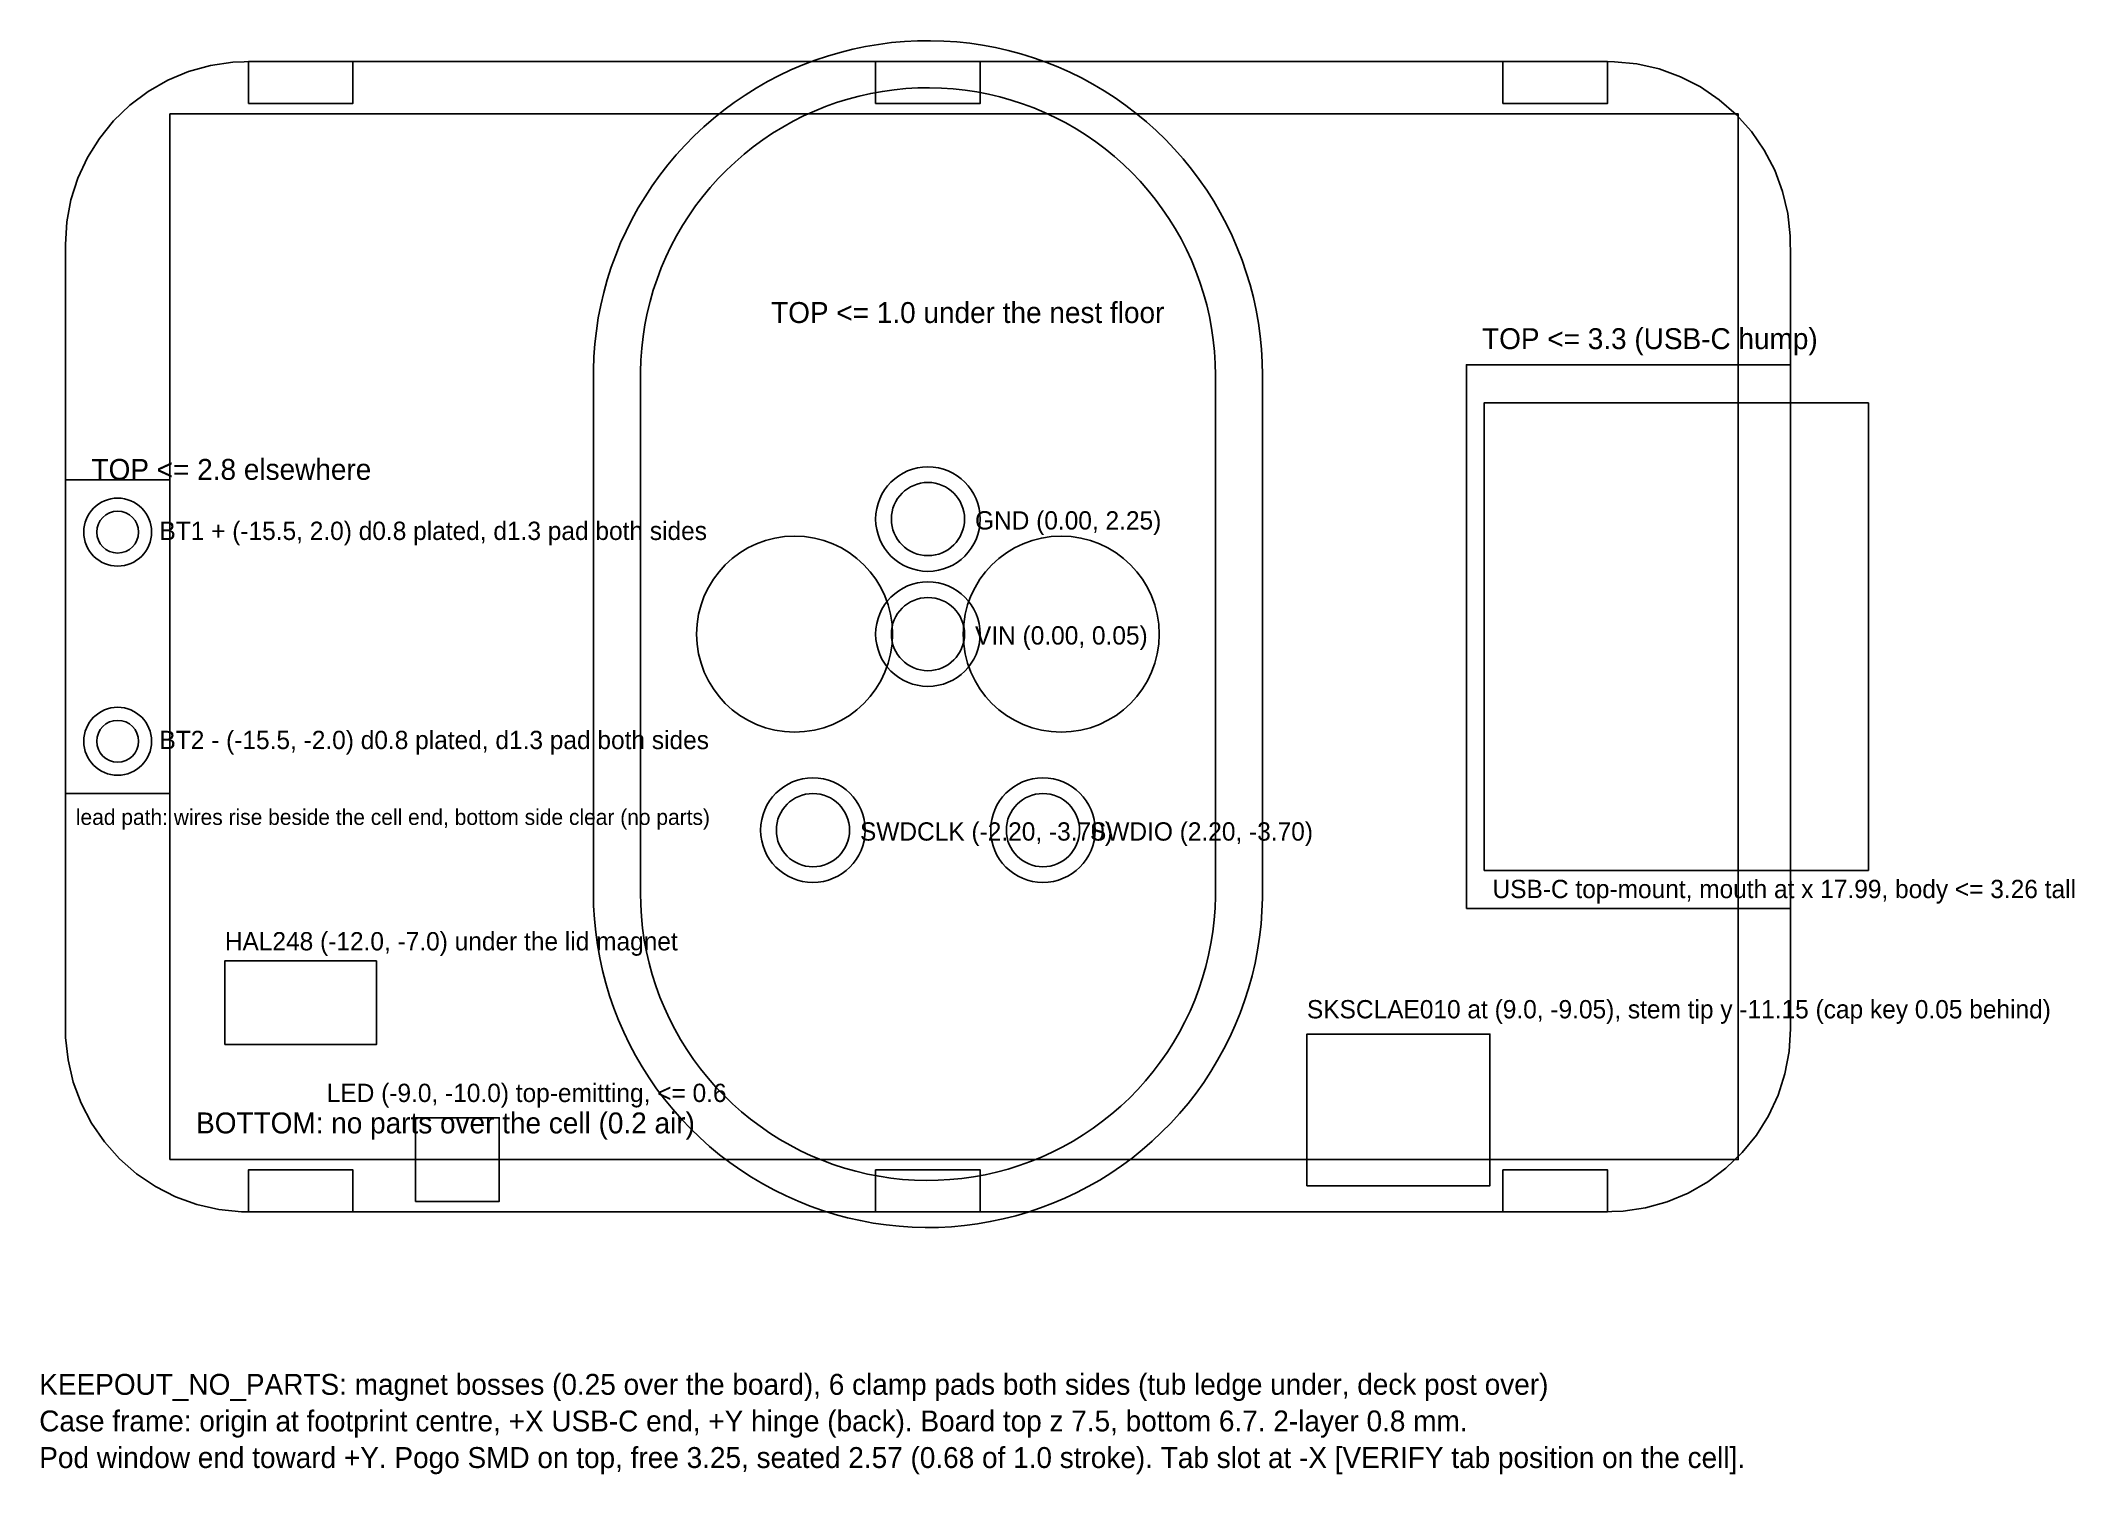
# Model space of a CAD drawing. Header units: millimetres. Extents: x -17 to 21.9, y -16 to 11.4.
import ezdxf

# ---------------------------------------------------------------- set-up
doc = ezdxf.new("R2010")
doc.units = ezdxf.units.MM
for name, color, linetype in [('BOARD_EDGE', 7, 'Continuous'), ('BUTTON', 50, 'Continuous'), ('CELL_LEADS', 1, 'Continuous'), ('CELL_REF', 8, 'Continuous'), ('HALL', 60, 'Continuous'), ('KEEPOUT_NO_PARTS', 1, 'Continuous'), ('LED', 40, 'Continuous'), ('NEST_REF', 9, 'Continuous'), ('NOTES', 7, 'Continuous'), ('POGO', 2, 'Continuous'), ('USB_C', 30, 'Continuous'), ('ZONE_BOTTOM_NO_PARTS', 6, 'Continuous'), ('ZONE_TOP_H1p0', 3, 'Continuous'), ('ZONE_TOP_H2p8', 4, 'Continuous'), ('ZONE_TOP_H3p3', 5, 'Continuous')]:
    doc.layers.add(name, color=color, linetype=linetype)

msp = doc.modelspace()

# ---------------------------------------------------------------- linework, layer by layer
at = {"layer": 'BOARD_EDGE'}
msp.add_lwpolyline([(-16.5, 7.5), (-16.5, 7.0667), (-16.5, 6.6334), (-16.5, 6.2001), (-16.5, 5.7668), (-16.5, 5.3335), (-16.5, 4.9002), (-16.5, 4.4669), (-16.5, 4.0336), (-16.5, 3.6003), (-16.5, 3.167), (-16.5, 2.7337), (-16.5, 2.3004), (-16.5, 1.8671), (-16.5, 1.4338), (-16.5, 1.0006), (-16.5, 0.5673), (-16.5, 0.134), (-16.5, -0.2993), (-16.5, -0.7326), (-16.5, -1.1659), (-16.5, -1.5992), (-16.5, -2.0325), (-16.5, -2.4658), (-16.5, -2.8991), (-16.5, -3.3324), (-16.5, -3.7657), (-16.5, -4.199), (-16.5, -4.6323), (-16.5, -5.0656), (-16.5, -5.4989), (-16.5, -5.9322), (-16.5, -6.3655), (-16.5, -6.7988), (-16.5, -7.2321), (-16.4961, -7.6653), (-16.4489, -8.0958), (-16.349, -8.5171), (-16.1977, -8.9228), (-15.9976, -9.3068), (-15.7515, -9.6631), (-15.4633, -9.9863), (-15.1375, -10.2715), (-14.7789, -10.5142), (-14.3931, -10.7108), (-13.9859, -10.8583), (-13.5637, -10.9543), (-13.1328, -10.9975), (-12.6996, -11), (-12.2663, -11), (-11.833, -11), (-11.3997, -11), (-10.9664, -11), (-10.5331, -11), (-10.0998, -11), (-9.6665, -11), (-9.2332, -11), (-8.7999, -11), (-8.3666, -11), (-7.9333, -11), (-7.5, -11), (-7.0667, -11), (-6.6334, -11), (-6.2001, -11), (-5.7668, -11), (-5.3335, -11), (-4.9002, -11), (-4.4669, -11), (-4.0336, -11), (-3.6003, -11), (-3.167, -11), (-2.7337, -11), (-2.3004, -11), (-1.8671, -11), (-1.4338, -11), (-1.0006, -11), (-0.5673, -11), (-0.134, -11), (0.2993, -11), (0.7326, -11), (1.1659, -11), (1.5992, -11), (2.0325, -11), (2.4658, -11), (2.8991, -11), (3.3324, -11), (3.7657, -11), (4.199, -11), (4.6323, -11), (5.0656, -11), (5.4989, -11), (5.9322, -11), (6.3655, -11), (6.7988, -11), (7.2321, -11), (7.6654, -11), (8.0987, -11), (8.532, -11), (8.9653, -11), (9.3986, -11), (9.8319, -11), (10.2652, -11), (10.6985, -11), (11.1317, -11), (11.565, -11), (11.9983, -11), (12.4316, -11), (12.8649, -11), (13.2979, -10.9873), (13.7262, -10.9238), (14.1434, -10.808), (14.5432, -10.6414), (14.9193, -10.4268), (15.266, -10.1674), (15.578, -9.8672), (15.8506, -9.5308), (16.0796, -9.1632), (16.2614, -8.7702), (16.3933, -8.3578), (16.4732, -7.9322), (16.5, -7.5), (16.5, -7.0667), (16.5, -6.6334), (16.5, -6.2001), (16.5, -5.7668), (16.5, -5.3335), (16.5, -4.9002), (16.5, -4.4669), (16.5, -4.0336), (16.5, -3.6003), (16.5, -3.167), (16.5, -2.7337), (16.5, -2.3004), (16.5, -1.8671), (16.5, -1.4338), (16.5, -1.0006), (16.5, -0.5673), (16.5, -0.134), (16.5, 0.2993), (16.5, 0.7326), (16.5, 1.1659), (16.5, 1.5992), (16.5, 2.0325), (16.5, 2.4658), (16.5, 2.8991), (16.5, 3.3324), (16.5, 3.7657), (16.5, 4.199), (16.5, 4.6323), (16.5, 5.0656), (16.5, 5.4989), (16.5, 5.9322), (16.5, 6.3655), (16.5, 6.7988), (16.5, 7.2321), (16.4961, 7.6653), (16.4489, 8.0958), (16.349, 8.5171), (16.1977, 8.9228), (15.9976, 9.3068), (15.7515, 9.6631), (15.4633, 9.9863), (15.1375, 10.2715), (14.7789, 10.5142), (14.3931, 10.7108), (13.9859, 10.8583), (13.5637, 10.9543), (13.1328, 10.9975), (12.6996, 11), (12.2663, 11), (11.833, 11), (11.3997, 11), (10.9664, 11), (10.5331, 11), (10.0998, 11), (9.6665, 11), (9.2332, 11), (8.7999, 11), (8.3666, 11), (7.9333, 11), (7.5, 11), (7.0667, 11), (6.6334, 11), (6.2001, 11), (5.7668, 11), (5.3335, 11), (4.9002, 11), (4.4669, 11), (4.0336, 11), (3.6003, 11), (3.167, 11), (2.7337, 11), (2.3004, 11), (1.8671, 11), (1.4338, 11), (1.0006, 11), (0.5673, 11), (0.134, 11), (-0.2993, 11), (-0.7326, 11), (-1.1659, 11), (-1.5992, 11), (-2.0325, 11), (-2.4658, 11), (-2.8991, 11), (-3.3324, 11), (-3.7657, 11), (-4.199, 11), (-4.6323, 11), (-5.0656, 11), (-5.4989, 11), (-5.9322, 11), (-6.3655, 11), (-6.7988, 11), (-7.2321, 11), (-7.6654, 11), (-8.0987, 11), (-8.532, 11), (-8.9653, 11), (-9.3986, 11), (-9.8319, 11), (-10.2652, 11), (-10.6985, 11), (-11.1317, 11), (-11.565, 11), (-11.9983, 11), (-12.4316, 11), (-12.8649, 11), (-13.2979, 10.9873), (-13.7262, 10.9238), (-14.1434, 10.808), (-14.5432, 10.6414), (-14.9193, 10.4268), (-15.266, 10.1674), (-15.578, 9.8672), (-15.8506, 9.5308), (-16.0796, 9.1632), (-16.2614, 8.7702), (-16.3933, 8.3578), (-16.4732, 7.9322)], close=True, dxfattribs=at)
at = {"layer": 'BUTTON'}
msp.add_lwpolyline([(7.25, -10.5), (10.75, -10.5), (10.75, -7.6), (7.25, -7.6)], close=True, dxfattribs=at)
at = {"layer": 'CELL_LEADS'}
msp.add_lwpolyline([(-16.5, -3), (-14.5, -3), (-14.5, 3), (-16.5, 3)], close=True, dxfattribs=at)
for centre, radius in [((-15.5, 2), 0.65), ((-15.5, 2), 0.4), ((-15.5, -2), 0.65), ((-15.5, -2), 0.4)]:
    msp.add_circle(centre, radius, dxfattribs=at)
at = {"layer": 'CELL_REF'}
msp.add_lwpolyline([(-14.5, -10), (15.5, -10), (15.5, 10), (-14.5, 10)], close=True, dxfattribs=at)
at = {"layer": 'HALL'}
msp.add_lwpolyline([(-13.45, -7.8), (-10.55, -7.8), (-10.55, -6.2), (-13.45, -6.2)], close=True, dxfattribs=at)
at = {"layer": 'KEEPOUT_NO_PARTS'}
for points in [[(-13, 10.2), (-11, 10.2), (-11, 11), (-13, 11)], [(-1, 10.2), (1, 10.2), (1, 11), (-1, 11)], [(11, 10.2), (13, 10.2), (13, 11), (11, 11)], [(-13, -11), (-11, -11), (-11, -10.2), (-13, -10.2)], [(-1, -11), (1, -11), (1, -10.2), (-1, -10.2)], [(11, -11), (13, -11), (13, -10.2), (11, -10.2)]]:
    msp.add_lwpolyline(points, close=True, dxfattribs=at)
for centre, radius in [((0, 2.25), 1), ((-2.55, 0.05), 1.875), ((2.55, 0.05), 1.875), ((0, 0.05), 1), ((-2.2, -3.7), 1), ((2.2, -3.7), 1)]:
    msp.add_circle(centre, radius, dxfattribs=at)
at = {"layer": 'LED'}
msp.add_lwpolyline([(-9.8, -10.8), (-8.2, -10.8), (-8.2, -9.2), (-9.8, -9.2)], close=True, dxfattribs=at)
at = {"layer": 'NEST_REF'}
msp.add_lwpolyline([(5.5, 5), (5.5, 4.7735), (5.5, 4.547), (5.5, 4.3205), (5.5, 4.094), (5.5, 3.8676), (5.5, 3.6411), (5.5, 3.4146), (5.5, 3.1881), (5.5, 2.9616), (5.5, 2.7351), (5.5, 2.5086), (5.5, 2.2821), (5.5, 2.0556), (5.5, 1.8291), (5.5, 1.6027), (5.5, 1.3762), (5.5, 1.1497), (5.5, 0.9232), (5.5, 0.6967), (5.5, 0.4702), (5.5, 0.2437), (5.5, 0.0172), (5.5, -0.2093), (5.5, -0.4358), (5.5, -0.6622), (5.5, -0.8887), (5.5, -1.1152), (5.5, -1.3417), (5.5, -1.5682), (5.5, -1.7947), (5.5, -2.0212), (5.5, -2.2477), (5.5, -2.4742), (5.5, -2.7006), (5.5, -2.9271), (5.5, -3.1536), (5.5, -3.3801), (5.5, -3.6066), (5.5, -3.8331), (5.5, -4.0596), (5.5, -4.2861), (5.5, -4.5126), (5.5, -4.7391), (5.4996, -4.9655), (5.4922, -5.1919), (5.4756, -5.4178), (5.4496, -5.6427), (5.4144, -5.8665), (5.37, -6.0885), (5.3166, -6.3086), (5.2541, -6.5263), (5.1827, -6.7412), (5.1025, -6.953), (5.0136, -7.1613), (4.9163, -7.3658), (4.8106, -7.5661), (4.6968, -7.7619), (4.575, -7.9528), (4.4454, -8.1386), (4.3083, -8.3189), (4.1639, -8.4933), (4.0124, -8.6617), (3.8542, -8.8237), (3.6894, -8.979), (3.5183, -9.1275), (3.3413, -9.2687), (3.1586, -9.4026), (2.9706, -9.5288), (2.7775, -9.6472), (2.5797, -9.7575), (2.3775, -9.8596), (2.1714, -9.9532), (1.9615, -10.0383), (1.7483, -10.1147), (1.5321, -10.1823), (1.3134, -10.2409), (1.0924, -10.2904), (0.8695, -10.3308), (0.6452, -10.362), (0.4198, -10.384), (0.1937, -10.3966), (-0.0328, -10.3999), (-0.2592, -10.3939), (-0.4851, -10.3786), (-0.7103, -10.3539), (-0.9342, -10.3201), (-1.1565, -10.277), (-1.3769, -10.2249), (-1.595, -10.1637), (-1.8103, -10.0935), (-2.0226, -10.0146), (-2.2314, -9.927), (-2.4365, -9.8309), (-2.6374, -9.7264), (-2.8339, -9.6137), (-3.0255, -9.4931), (-3.212, -9.3646), (-3.3931, -9.2286), (-3.5684, -9.0852), (-3.7377, -8.9348), (-3.9007, -8.7775), (-4.057, -8.6136), (-4.2064, -8.4434), (-4.3487, -8.2673), (-4.4837, -8.0854), (-4.611, -7.8981), (-4.7305, -7.7057), (-4.842, -7.5086), (-4.9453, -7.3071), (-5.0402, -7.1014), (-5.1266, -6.8921), (-5.2042, -6.6793), (-5.2731, -6.4636), (-5.333, -6.2452), (-5.3838, -6.0245), (-5.4256, -5.8019), (-5.4581, -5.5777), (-5.4814, -5.3525), (-5.4953, -5.1264), (-5.5, -4.9), (-5.5, -4.6735), (-5.5, -4.447), (-5.5, -4.2205), (-5.5, -3.994), (-5.5, -3.7676), (-5.5, -3.5411), (-5.5, -3.3146), (-5.5, -3.0881), (-5.5, -2.8616), (-5.5, -2.6351), (-5.5, -2.4086), (-5.5, -2.1821), (-5.5, -1.9556), (-5.5, -1.7291), (-5.5, -1.5027), (-5.5, -1.2762), (-5.5, -1.0497), (-5.5, -0.8232), (-5.5, -0.5967), (-5.5, -0.3702), (-5.5, -0.1437), (-5.5, 0.0828), (-5.5, 0.3093), (-5.5, 0.5358), (-5.5, 0.7622), (-5.5, 0.9887), (-5.5, 1.2152), (-5.5, 1.4417), (-5.5, 1.6682), (-5.5, 1.8947), (-5.5, 2.1212), (-5.5, 2.3477), (-5.5, 2.5742), (-5.5, 2.8006), (-5.5, 3.0271), (-5.5, 3.2536), (-5.5, 3.4801), (-5.5, 3.7066), (-5.5, 3.9331), (-5.5, 4.1596), (-5.5, 4.3861), (-5.5, 4.6126), (-5.5, 4.8391), (-5.4996, 5.0655), (-5.4922, 5.2919), (-5.4756, 5.5178), (-5.4496, 5.7427), (-5.4144, 5.9665), (-5.37, 6.1885), (-5.3166, 6.4086), (-5.2541, 6.6263), (-5.1827, 6.8412), (-5.1025, 7.053), (-5.0136, 7.2613), (-4.9163, 7.4658), (-4.8106, 7.6661), (-4.6968, 7.8619), (-4.575, 8.0528), (-4.4454, 8.2386), (-4.3083, 8.4189), (-4.1639, 8.5933), (-4.0124, 8.7617), (-3.8542, 8.9237), (-3.6894, 9.079), (-3.5183, 9.2275), (-3.3413, 9.3687), (-3.1586, 9.5026), (-2.9706, 9.6288), (-2.7775, 9.7472), (-2.5797, 9.8575), (-2.3775, 9.9596), (-2.1714, 10.0532), (-1.9615, 10.1383), (-1.7483, 10.2147), (-1.5321, 10.2823), (-1.3134, 10.3409), (-1.0924, 10.3904), (-0.8695, 10.4308), (-0.6452, 10.462), (-0.4198, 10.484), (-0.1937, 10.4966), (0.0328, 10.4999), (0.2592, 10.4939), (0.4851, 10.4786), (0.7103, 10.4539), (0.9342, 10.4201), (1.1565, 10.377), (1.3769, 10.3249), (1.595, 10.2637), (1.8103, 10.1935), (2.0226, 10.1146), (2.2314, 10.027), (2.4365, 9.9309), (2.6374, 9.8264), (2.8339, 9.7137), (3.0255, 9.5931), (3.212, 9.4646), (3.3931, 9.3286), (3.5684, 9.1852), (3.7377, 9.0348), (3.9007, 8.8775), (4.057, 8.7136), (4.2064, 8.5434), (4.3487, 8.3673), (4.4837, 8.1854), (4.611, 7.9981), (4.7305, 7.8057), (4.842, 7.6086), (4.9453, 7.4071), (5.0402, 7.2014), (5.1266, 6.9921), (5.2042, 6.7793), (5.2731, 6.5636), (5.333, 6.3452), (5.3838, 6.1245), (5.4256, 5.9019), (5.4581, 5.6777), (5.4814, 5.4525), (5.4953, 5.2264)], close=True, dxfattribs=at)
at = {"layer": 'POGO'}
for centre in [(0, 2.25), (0, 0.05), (-2.2, -3.7), (2.2, -3.7)]:
    msp.add_circle(centre, 0.7, dxfattribs=at)
at = {"layer": 'USB_C'}
msp.add_lwpolyline([(10.64, -4.47), (17.99, -4.47), (17.99, 4.47), (10.64, 4.47)], close=True, dxfattribs=at)
at = {"layer": 'ZONE_BOTTOM_NO_PARTS'}
msp.add_lwpolyline([(-14.5, -10), (15.5, -10), (15.5, 10), (-14.5, 10)], close=True, dxfattribs=at)
at = {"layer": 'ZONE_TOP_H1p0'}
msp.add_lwpolyline([(6.4, 5), (6.4, 4.7499), (6.4, 4.4999), (6.4, 4.2498), (6.4, 3.9998), (6.4, 3.7497), (6.4, 3.4997), (6.4, 3.2496), (6.4, 2.9996), (6.4, 2.7495), (6.4, 2.4995), (6.4, 2.2494), (6.4, 1.9994), (6.4, 1.7493), (6.4, 1.4993), (6.4, 1.2492), (6.4, 0.9992), (6.4, 0.7491), (6.4, 0.4991), (6.4, 0.249), (6.4, -0.001), (6.4, -0.2511), (6.4, -0.5011), (6.4, -0.7512), (6.4, -1.0012), (6.4, -1.2513), (6.4, -1.5013), (6.4, -1.7514), (6.4, -2.0014), (6.4, -2.2515), (6.4, -2.5015), (6.4, -2.7516), (6.4, -3.0017), (6.4, -3.2517), (6.4, -3.5018), (6.4, -3.7518), (6.4, -4.0019), (6.4, -4.2519), (6.4, -4.502), (6.4, -4.752), (6.3992, -5.0021), (6.3903, -5.2519), (6.3717, -5.5013), (6.3433, -5.7497), (6.3053, -5.9968), (6.2577, -6.2423), (6.2005, -6.4857), (6.1338, -6.7267), (6.0578, -6.9649), (5.9725, -7.1999), (5.8781, -7.4314), (5.7747, -7.6591), (5.6625, -7.8826), (5.5417, -8.1015), (5.4124, -8.3155), (5.2749, -8.5243), (5.1293, -8.7276), (4.9759, -8.925), (4.8149, -9.1163), (4.6465, -9.3012), (4.471, -9.4793), (4.2888, -9.6504), (4.0999, -9.8143), (3.9048, -9.9707), (3.7038, -10.1194), (3.4971, -10.2601), (3.2851, -10.3926), (3.068, -10.5167), (2.8463, -10.6323), (2.6202, -10.7391), (2.3901, -10.8369), (2.1564, -10.9258), (1.9194, -11.0054), (1.6794, -11.0757), (1.4369, -11.1366), (1.1922, -11.188), (0.9457, -11.2297), (0.6977, -11.2619), (0.4487, -11.2843), (0.199, -11.2969), (-0.051, -11.2998), (-0.301, -11.2929), (-0.5505, -11.2763), (-0.7991, -11.2499), (-1.0465, -11.2139), (-1.2923, -11.1682), (-1.5362, -11.1129), (-1.7777, -11.0482), (-2.0165, -10.974), (-2.2522, -10.8906), (-2.4845, -10.7981), (-2.713, -10.6965), (-2.9373, -10.5861), (-3.1572, -10.4671), (-3.3722, -10.3395), (-3.5821, -10.2036), (-3.7866, -10.0597), (-3.9852, -9.9078), (-4.1778, -9.7483), (-4.364, -9.5814), (-4.5435, -9.4074), (-4.7161, -9.2265), (-4.8815, -9.039), (-5.0394, -8.8451), (-5.1897, -8.6453), (-5.332, -8.4397), (-5.4662, -8.2287), (-5.5921, -8.0127), (-5.7094, -7.7919), (-5.818, -7.5667), (-5.9177, -7.3374), (-6.0084, -7.1044), (-6.0899, -6.868), (-6.1621, -6.6286), (-6.225, -6.3866), (-6.2783, -6.1423), (-6.322, -5.8961), (-6.3561, -5.6484), (-6.3805, -5.3996), (-6.3951, -5.15), (-6.4, -4.9), (-6.4, -4.6499), (-6.4, -4.3999), (-6.4, -4.1498), (-6.4, -3.8998), (-6.4, -3.6497), (-6.4, -3.3997), (-6.4, -3.1496), (-6.4, -2.8996), (-6.4, -2.6495), (-6.4, -2.3995), (-6.4, -2.1494), (-6.4, -1.8994), (-6.4, -1.6493), (-6.4, -1.3993), (-6.4, -1.1492), (-6.4, -0.8992), (-6.4, -0.6491), (-6.4, -0.3991), (-6.4, -0.149), (-6.4, 0.101), (-6.4, 0.3511), (-6.4, 0.6011), (-6.4, 0.8512), (-6.4, 1.1012), (-6.4, 1.3513), (-6.4, 1.6013), (-6.4, 1.8514), (-6.4, 2.1014), (-6.4, 2.3515), (-6.4, 2.6015), (-6.4, 2.8516), (-6.4, 3.1017), (-6.4, 3.3517), (-6.4, 3.6018), (-6.4, 3.8518), (-6.4, 4.1019), (-6.4, 4.3519), (-6.4, 4.602), (-6.4, 4.852), (-6.3992, 5.1021), (-6.3903, 5.3519), (-6.3717, 5.6013), (-6.3433, 5.8497), (-6.3053, 6.0968), (-6.2577, 6.3423), (-6.2005, 6.5857), (-6.1338, 6.8267), (-6.0578, 7.0649), (-5.9725, 7.2999), (-5.8781, 7.5314), (-5.7747, 7.7591), (-5.6625, 7.9826), (-5.5417, 8.2015), (-5.4124, 8.4155), (-5.2749, 8.6243), (-5.1293, 8.8276), (-4.9759, 9.025), (-4.8149, 9.2163), (-4.6465, 9.4012), (-4.471, 9.5793), (-4.2888, 9.7504), (-4.0999, 9.9143), (-3.9048, 10.0707), (-3.7038, 10.2194), (-3.4971, 10.3601), (-3.2851, 10.4926), (-3.068, 10.6167), (-2.8463, 10.7323), (-2.6202, 10.8391), (-2.3901, 10.9369), (-2.1564, 11.0258), (-1.9194, 11.1054), (-1.6794, 11.1757), (-1.4369, 11.2366), (-1.1922, 11.288), (-0.9457, 11.3297), (-0.6977, 11.3619), (-0.4487, 11.3843), (-0.199, 11.3969), (0.051, 11.3998), (0.301, 11.3929), (0.5505, 11.3763), (0.7991, 11.3499), (1.0465, 11.3139), (1.2923, 11.2682), (1.5362, 11.2129), (1.7777, 11.1482), (2.0165, 11.074), (2.2522, 10.9906), (2.4845, 10.8981), (2.713, 10.7965), (2.9373, 10.6861), (3.1572, 10.5671), (3.3722, 10.4395), (3.5821, 10.3036), (3.7866, 10.1597), (3.9852, 10.0078), (4.1778, 9.8483), (4.364, 9.6814), (4.5435, 9.5074), (4.7161, 9.3265), (4.8815, 9.139), (5.0394, 8.9451), (5.1897, 8.7453), (5.332, 8.5397), (5.4662, 8.3287), (5.5921, 8.1127), (5.7094, 7.8919), (5.818, 7.6667), (5.9177, 7.4374), (6.0084, 7.2044), (6.0899, 6.968), (6.1621, 6.7286), (6.225, 6.4866), (6.2783, 6.2423), (6.322, 5.9961), (6.3561, 5.7484), (6.3805, 5.4996), (6.3951, 5.25)], close=True, dxfattribs=at)
at = {"layer": 'ZONE_TOP_H2p8'}
msp.add_lwpolyline([(-16.5, 7.5), (-16.5, 7.0667), (-16.5, 6.6334), (-16.5, 6.2001), (-16.5, 5.7668), (-16.5, 5.3335), (-16.5, 4.9002), (-16.5, 4.4669), (-16.5, 4.0336), (-16.5, 3.6003), (-16.5, 3.167), (-16.5, 2.7337), (-16.5, 2.3004), (-16.5, 1.8671), (-16.5, 1.4338), (-16.5, 1.0006), (-16.5, 0.5673), (-16.5, 0.134), (-16.5, -0.2993), (-16.5, -0.7326), (-16.5, -1.1659), (-16.5, -1.5992), (-16.5, -2.0325), (-16.5, -2.4658), (-16.5, -2.8991), (-16.5, -3.3324), (-16.5, -3.7657), (-16.5, -4.199), (-16.5, -4.6323), (-16.5, -5.0656), (-16.5, -5.4989), (-16.5, -5.9322), (-16.5, -6.3655), (-16.5, -6.7988), (-16.5, -7.2321), (-16.4961, -7.6653), (-16.4489, -8.0958), (-16.349, -8.5171), (-16.1977, -8.9228), (-15.9976, -9.3068), (-15.7515, -9.6631), (-15.4633, -9.9863), (-15.1375, -10.2715), (-14.7789, -10.5142), (-14.3931, -10.7108), (-13.9859, -10.8583), (-13.5637, -10.9543), (-13.1328, -10.9975), (-12.6996, -11), (-12.2663, -11), (-11.833, -11), (-11.3997, -11), (-10.9664, -11), (-10.5331, -11), (-10.0998, -11), (-9.6665, -11), (-9.2332, -11), (-8.7999, -11), (-8.3666, -11), (-7.9333, -11), (-7.5, -11), (-7.0667, -11), (-6.6334, -11), (-6.2001, -11), (-5.7668, -11), (-5.3335, -11), (-4.9002, -11), (-4.4669, -11), (-4.0336, -11), (-3.6003, -11), (-3.167, -11), (-2.7337, -11), (-2.3004, -11), (-1.8671, -11), (-1.4338, -11), (-1.0006, -11), (-0.5673, -11), (-0.134, -11), (0.2993, -11), (0.7326, -11), (1.1659, -11), (1.5992, -11), (2.0325, -11), (2.4658, -11), (2.8991, -11), (3.3324, -11), (3.7657, -11), (4.199, -11), (4.6323, -11), (5.0656, -11), (5.4989, -11), (5.9322, -11), (6.3655, -11), (6.7988, -11), (7.2321, -11), (7.6654, -11), (8.0987, -11), (8.532, -11), (8.9653, -11), (9.3986, -11), (9.8319, -11), (10.2652, -11), (10.6985, -11), (11.1317, -11), (11.565, -11), (11.9983, -11), (12.4316, -11), (12.8649, -11), (13.2979, -10.9873), (13.7262, -10.9238), (14.1434, -10.808), (14.5432, -10.6414), (14.9193, -10.4268), (15.266, -10.1674), (15.578, -9.8672), (15.8506, -9.5308), (16.0796, -9.1632), (16.2614, -8.7702), (16.3933, -8.3578), (16.4732, -7.9322), (16.5, -7.5), (16.5, -7.0667), (16.5, -6.6334), (16.5, -6.2001), (16.5, -5.7668), (16.5, -5.3335), (16.5, -4.9002), (16.5, -4.4669), (16.5, -4.0336), (16.5, -3.6003), (16.5, -3.167), (16.5, -2.7337), (16.5, -2.3004), (16.5, -1.8671), (16.5, -1.4338), (16.5, -1.0006), (16.5, -0.5673), (16.5, -0.134), (16.5, 0.2993), (16.5, 0.7326), (16.5, 1.1659), (16.5, 1.5992), (16.5, 2.0325), (16.5, 2.4658), (16.5, 2.8991), (16.5, 3.3324), (16.5, 3.7657), (16.5, 4.199), (16.5, 4.6323), (16.5, 5.0656), (16.5, 5.4989), (16.5, 5.9322), (16.5, 6.3655), (16.5, 6.7988), (16.5, 7.2321), (16.4961, 7.6653), (16.4489, 8.0958), (16.349, 8.5171), (16.1977, 8.9228), (15.9976, 9.3068), (15.7515, 9.6631), (15.4633, 9.9863), (15.1375, 10.2715), (14.7789, 10.5142), (14.3931, 10.7108), (13.9859, 10.8583), (13.5637, 10.9543), (13.1328, 10.9975), (12.6996, 11), (12.2663, 11), (11.833, 11), (11.3997, 11), (10.9664, 11), (10.5331, 11), (10.0998, 11), (9.6665, 11), (9.2332, 11), (8.7999, 11), (8.3666, 11), (7.9333, 11), (7.5, 11), (7.0667, 11), (6.6334, 11), (6.2001, 11), (5.7668, 11), (5.3335, 11), (4.9002, 11), (4.4669, 11), (4.0336, 11), (3.6003, 11), (3.167, 11), (2.7337, 11), (2.3004, 11), (1.8671, 11), (1.4338, 11), (1.0006, 11), (0.5673, 11), (0.134, 11), (-0.2993, 11), (-0.7326, 11), (-1.1659, 11), (-1.5992, 11), (-2.0325, 11), (-2.4658, 11), (-2.8991, 11), (-3.3324, 11), (-3.7657, 11), (-4.199, 11), (-4.6323, 11), (-5.0656, 11), (-5.4989, 11), (-5.9322, 11), (-6.3655, 11), (-6.7988, 11), (-7.2321, 11), (-7.6654, 11), (-8.0987, 11), (-8.532, 11), (-8.9653, 11), (-9.3986, 11), (-9.8319, 11), (-10.2652, 11), (-10.6985, 11), (-11.1317, 11), (-11.565, 11), (-11.9983, 11), (-12.4316, 11), (-12.8649, 11), (-13.2979, 10.9873), (-13.7262, 10.9238), (-14.1434, 10.808), (-14.5432, 10.6414), (-14.9193, 10.4268), (-15.266, 10.1674), (-15.578, 9.8672), (-15.8506, 9.5308), (-16.0796, 9.1632), (-16.2614, 8.7702), (-16.3933, 8.3578), (-16.4732, 7.9322)], close=True, dxfattribs=at)
at = {"layer": 'ZONE_TOP_H3p3'}
msp.add_lwpolyline([(10.3, -5.2), (16.5, -5.2), (16.5, 5.2), (10.3, 5.2)], close=True, dxfattribs=at)

# ---------------------------------------------------------------- texts
at = {"layer": 'BUTTON'}
msp.add_text('SKSCLAE010 at (9.0, -9.05), stem tip y -11.15 (cap key 0.05 behind)', height=0.35, dxfattribs=at).set_placement((7.25, -7.3))
at = {"layer": 'CELL_LEADS'}
for s, height, p in [('BT1 + (-15.5, 2.0) d0.8 plated, d1.3 pad both sides', 0.35, (-14.7, 1.85)), ('BT2 - (-15.5, -2.0) d0.8 plated, d1.3 pad both sides', 0.35, (-14.7, -2.15)), ('lead path: wires rise beside the cell end, bottom side clear (no parts)', 0.3, (-16.3, -3.6))]:
    msp.add_text(s, height=height, dxfattribs=at).set_placement(p)
at = {"layer": 'HALL'}
msp.add_text('HAL248 (-12.0, -7.0) under the lid magnet', height=0.35, dxfattribs=at).set_placement((-13.45, -6))
at = {"layer": 'LED'}
msp.add_text('LED (-9.0, -10.0) top-emitting, <= 0.6', height=0.35, dxfattribs=at).set_placement((-11.5, -8.9))
at = {"layer": 'NOTES'}
for s, p in [('KEEPOUT_NO_PARTS: magnet bosses (0.25 over the board), 6 clamp pads both sides (tub ledge under, deck post over)', (-17, -14.5)), ('Case frame: origin at footprint centre, +X USB-C end, +Y hinge (back). Board top z 7.5, bottom 6.7. 2-layer 0.8 mm.', (-17, -15.2)), ('Pod window end toward +Y. Pogo SMD on top, free 3.25, seated 2.57 (0.68 of 1.0 stroke). Tab slot at -X [VERIFY tab position on the cell].', (-17, -15.9))]:
    msp.add_text(s, height=0.4, dxfattribs=at).set_placement(p)
at = {"layer": 'POGO'}
for s, p in [('GND (0.00, 2.25)', (0.9, 2.05)), ('VIN (0.00, 0.05)', (0.9, -0.15)), ('SWDCLK (-2.20, -3.70)', (-1.3, -3.9)), ('SWDIO (2.20, -3.70)', (3.1, -3.9))]:
    msp.add_text(s, height=0.35, dxfattribs=at).set_placement(p)
at = {"layer": 'USB_C'}
msp.add_text('USB-C top-mount, mouth at x 17.99, body <= 3.26 tall', height=0.35, dxfattribs=at).set_placement((10.8, -5))
at = {"layer": 'ZONE_BOTTOM_NO_PARTS'}
msp.add_text('BOTTOM: no parts over the cell (0.2 air)', height=0.4, dxfattribs=at).set_placement((-14, -9.5))
at = {"layer": 'ZONE_TOP_H1p0'}
msp.add_text('TOP <= 1.0 under the nest floor', height=0.4, dxfattribs=at).set_placement((-3, 6))
at = {"layer": 'ZONE_TOP_H2p8'}
msp.add_text('TOP <= 2.8 elsewhere', height=0.4, dxfattribs=at).set_placement((-16, 3))
at = {"layer": 'ZONE_TOP_H3p3'}
msp.add_text('TOP <= 3.3 (USB-C hump)', height=0.4, dxfattribs=at).set_placement((10.6, 5.5))

doc.saveas('drawing.dxf')
